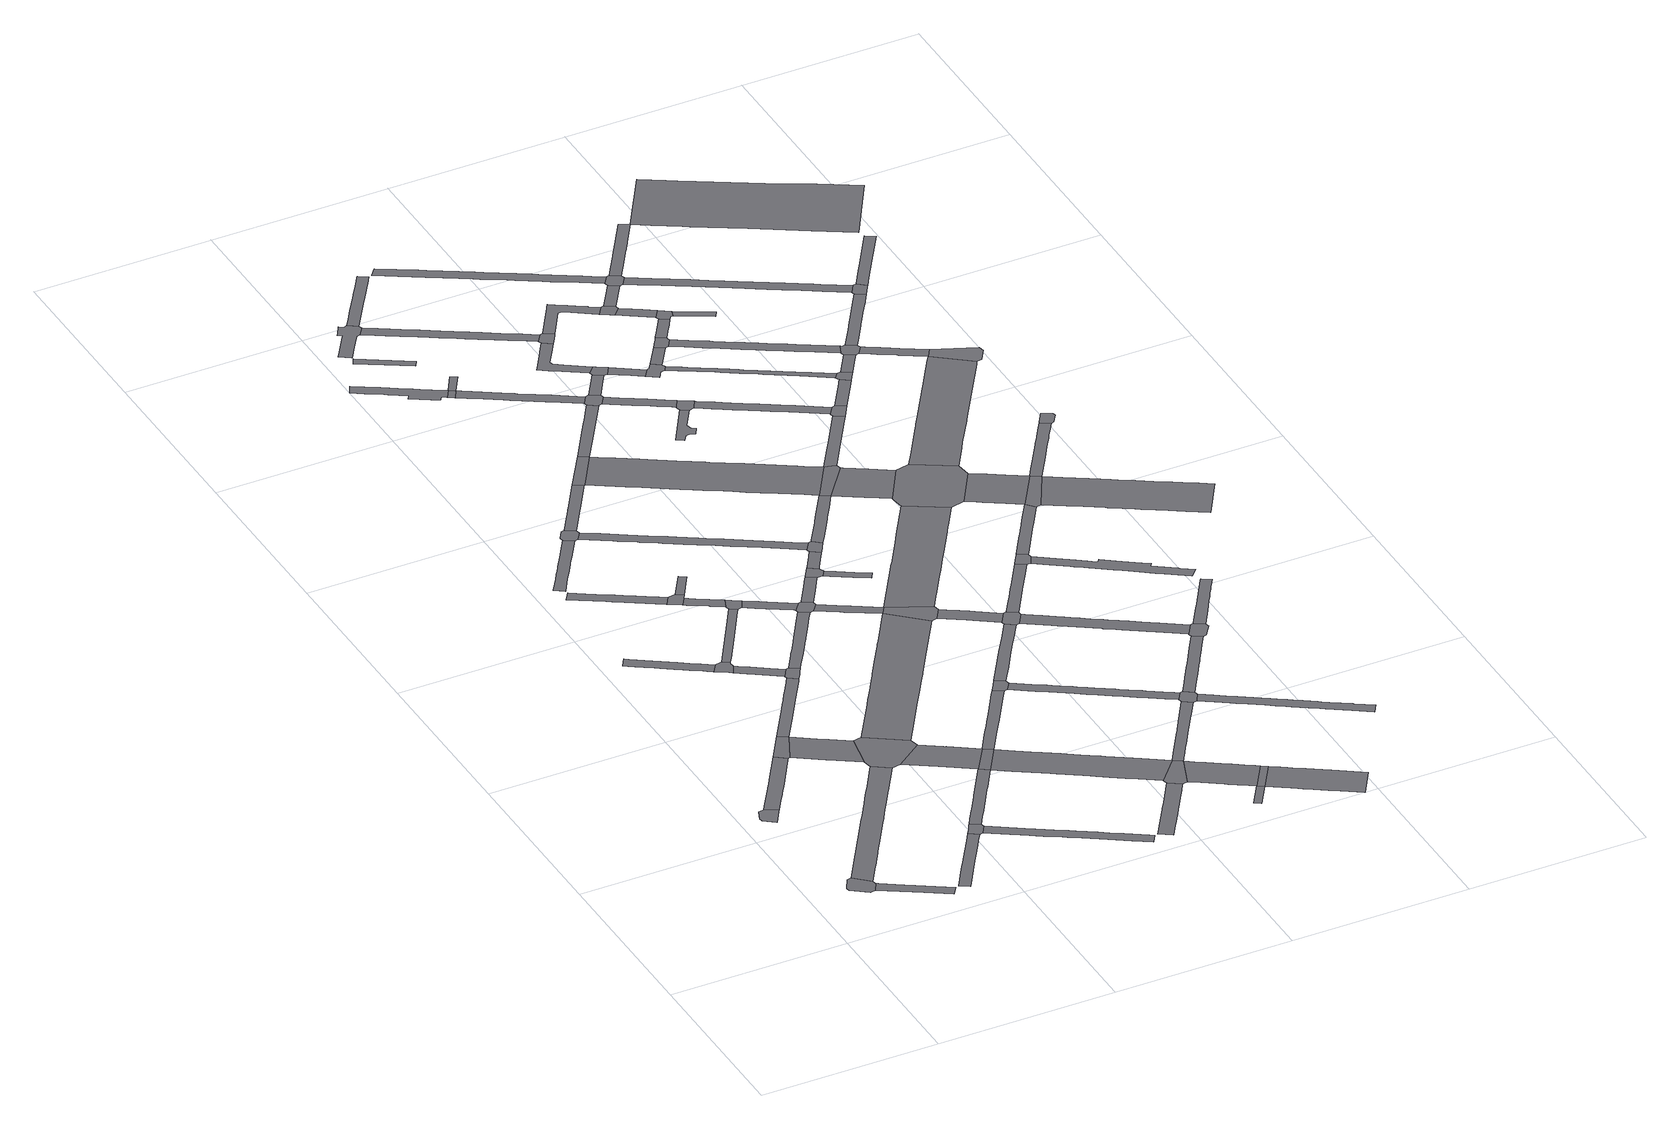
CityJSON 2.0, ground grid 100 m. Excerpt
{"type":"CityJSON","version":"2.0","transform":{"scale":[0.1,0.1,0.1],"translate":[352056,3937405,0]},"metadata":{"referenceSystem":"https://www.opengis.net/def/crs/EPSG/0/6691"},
"CityObjects":{
"road1":{"type":"Road","geometry":[{"type":"MultiSurface","lod":"1","boundaries":[[[0,1,2,3,4,5,6,7,8]]]}]},
"road2":{"type":"Road","geometry":[{"type":"MultiSurface","lod":"1","boundaries":[[[9,10,11,12,13,14,15]]]}]},
"road3":{"type":"Road","attributes":{"RoadStructureAttribute.sectionType":"1"},"geometry":[{"type":"MultiSurface","lod":"1","boundaries":[[[16,17,18,19,20,21,22,4,3,23,24,25]]]}]},
"road4":{"type":"Road","attributes":{"RoadStructureAttribute.sectionType":"1"},"geometry":[{"type":"MultiSurface","lod":"1","boundaries":[[[26,27,28,29,30,31,32,33,34,35,36,37,38,39,11,10]]]}]},
"road5":{"type":"Road","attributes":{"RoadStructureAttribute.sectionType":"1"},"geometry":[{"type":"MultiSurface","lod":"1","boundaries":[[[40,41,42,43,44,45,46,47,48,49,50,51,52,53,54,55,56,57,58,59,60,61,62,63,64,65,66,67,68,6,5]]]}]},
"road6":{"type":"Road","attributes":{"RoadStructureAttribute.sectionType":"1"},"geometry":[{"type":"MultiSurface","lod":"1","boundaries":[[[69,70,71,72,73,74,75,76,77,78,79,80,81]]]}]},
"road7":{"type":"Road","geometry":[{"type":"MultiSurface","lod":"1","boundaries":[[[32,31,82,83,84]]]}]},
"road8":{"type":"Road","attributes":{"RoadStructureAttribute.sectionType":"1"},"geometry":[{"type":"MultiSurface","lod":"1","boundaries":[[[85,86,87,88,89,90,91,92,93,94,95,96,97,98,99,100,101,102,103,104,105,106,107,108]]]}]},
"road9":{"type":"Road","attributes":{"RoadStructureAttribute.sectionType":"1"},"geometry":[{"type":"MultiSurface","lod":"1","boundaries":[[[82,109,110,111,112,113,114,83]]]}]},
"road10":{"type":"Road","geometry":[{"type":"MultiSurface","lod":"1","boundaries":[[[74,115,116,117,118,119,120,121,75]]]}]},
"road11":{"type":"Road","attributes":{"RoadStructureAttribute.sectionType":"1"},"geometry":[{"type":"MultiSurface","lod":"1","boundaries":[[[83,122,123,124,125,126,127,128,129,130,131,132,133,134,135,136,137,138,139,84]]]}]},
"road12":{"type":"Road","geometry":[{"type":"MultiSurface","lod":"1","boundaries":[[[140,108,107,141,142,143,144,145]]]}]},
"road13":{"type":"Road","attributes":{"RoadStructureAttribute.sectionType":"1"},"geometry":[{"type":"MultiSurface","lod":"1","boundaries":[[[146,147,148,149,150,151,152,153,154,155,156,157,158,159,160,161,162,163,164,165,166,167,168,169,170,171]]]}]},
"road14":{"type":"Road","attributes":{"RoadStructureAttribute.sectionType":"1"},"geometry":[{"type":"MultiSurface","lod":"1","boundaries":[[[172,173,174,175,176,177,178,179,180,181,182,183,184,185,186,187,188,189,190,191]]]}]},
"road15":{"type":"Road","geometry":[{"type":"MultiSurface","lod":"1","boundaries":[[[112,111,57,56,192,193,194,195]]]}]},
"road16":{"type":"Road","attributes":{"RoadStructureAttribute.sectionType":"1"},"geometry":[{"type":"MultiSurface","lod":"1","boundaries":[[[196,197,198,199,200,201,143,142,202,203,204]]]}]},
"road17":{"type":"Road","attributes":{"RoadStructureAttribute.sectionType":"1"},"geometry":[{"type":"MultiSurface","lod":"1","boundaries":[[[205,206,207,208,209,210,118,117,211,212,213,214,215,216,217]]]}]},
"road18":{"type":"Road","geometry":[{"type":"MultiSurface","lod":"1","boundaries":[[[130,129,218,219,220,221,196,204]]]}]},
"road19":{"type":"Road","attributes":{"RoadStructureAttribute.sectionType":"1"},"geometry":[{"type":"MultiSurface","lod":"1","boundaries":[[[222,223,224,225,226,227,228,140,145]]]}]},
"road20":{"type":"Road","attributes":{"RoadStructureAttribute.sectionType":"1"},"geometry":[{"type":"MultiSurface","lod":"1","boundaries":[[[229,230,231,232,233,234,235,236,237,238,239,240,116,115,241,242,243,244,245,246,247,248,249,250,251,252,253,254]]]}]},
"road21":{"type":"Road","attributes":{"RoadStructureAttribute.sectionType":"1"},"geometry":[{"type":"MultiSurface","lod":"1","boundaries":[[[255,256,257,193,192,258,217,259]]]}]},
"road22":{"type":"Road","geometry":[{"type":"MultiSurface","lod":"1","boundaries":[[[170,260,261,262,263,264,171]]]}]},
"road23":{"type":"Road","geometry":[{"type":"MultiSurface","lod":"1","boundaries":[[[265,266,267,172,191,268,269,270,271]]]}]},
"road24":{"type":"Road","attributes":{"RoadStructureAttribute.sectionType":"1"},"geometry":[{"type":"MultiSurface","lod":"1","boundaries":[[[261,272,273,274,275,276,277,278,279,280,281,282,283,284,285,262]]]}]},
"road25":{"type":"Road","attributes":{"RoadStructureAttribute.sectionType":"1"},"geometry":[{"type":"MultiSurface","lod":"1","boundaries":[[[263,286,287,288,264]]]}]},
"road26":{"type":"Road","geometry":[{"type":"MultiSurface","lod":"1","boundaries":[[[217,216,289,259]]]}]},
"road27":{"type":"Road","geometry":[{"type":"MultiSurface","lod":"1","boundaries":[[[290,278,277,226,225,291,292]]]}]},
"road28":{"type":"Road","attributes":{"RoadStructureAttribute.sectionType":"1"},"geometry":[{"type":"MultiSurface","lod":"1","boundaries":[[[293,294,295,296,297,298,299,221,220,300,301,302,303,304,305,306,307,308,309,310]]]}]},
"road29":{"type":"Road","attributes":{"RoadStructureAttribute.sectionType":"1"},"geometry":[{"type":"MultiSurface","lod":"1","boundaries":[[[311,312,313,314,315,316,317,318,319,320,321,322,323,324,325,326,327,328,329,330,331,332]]]}]},
"road30":{"type":"Road","attributes":{"RoadStructureAttribute.sectionType":"1"},"geometry":[{"type":"MultiSurface","lod":"1","boundaries":[[[291,333,334,335,336,337,338,339,340,341,342,343,344,345,346,347,292]]]}]},
"road31":{"type":"Road","attributes":{"RoadStructureAttribute.sectionType":"1"},"geometry":[{"type":"MultiSurface","lod":"1","boundaries":[[[194,348,349,350,351,352,353,354,355,356,357,358,359,360,361,362,363,364,365,366,367,368,369,370,371,372,373,195]]]}]},
"road32":{"type":"Road","geometry":[{"type":"MultiSurface","lod":"1","boundaries":[[[374,375,376,377,378,379,380,381,382,383,384,385,386,387,388]]]}]},
"road33":{"type":"Road","attributes":{"RoadStructureAttribute.sectionType":"1"},"geometry":[{"type":"MultiSurface","lod":"1","boundaries":[[[389,390,391,392]]]}]},
"road34":{"type":"Road","attributes":{"RoadStructureAttribute.sectionType":"1"},"geometry":[{"type":"MultiSurface","lod":"1","boundaries":[[[393,394,395,396,397,398,399,400,401,402,403,404,405,406,407,259,289]]]}]},
"road35":{"type":"Road","attributes":{"RoadStructureAttribute.sectionType":"1"},"geometry":[{"type":"MultiSurface","lod":"1","boundaries":[[[408,409,410,411,412,413,414,415,416,417,418,419,420,421,422,423,424,425,426,427,428,429,430,431,432,433,434,435,269,268,436,437,438,439,440,441,442,443,444,445,446,447,448,449,450,451,452,453,454,455,456,457,458,459,460,461]]]}]},
"road36":{"type":"Road","geometry":[{"type":"MultiSurface","lod":"1","boundaries":[[[342,341,462,310,309,463,464,465,466]]]}]},
"road37":{"type":"Road","geometry":[{"type":"MultiSurface","lod":"1","boundaries":[[[467,468,469,470,471]]]}]},
"road38":{"type":"Road","geometry":[{"type":"MultiSurface","lod":"1","boundaries":[[[322,472,473,323]]]}]},
"road39":{"type":"Road","attributes":{"RoadStructureAttribute.sectionType":"1"},"geometry":[{"type":"MultiSurface","lod":"1","boundaries":[[[216,474,475,476,477,478,479,480,481,482,483,484,485,486,487,488,489,490,491,492,493,494,495,496,497,498,499,500,501,289]]]}]},
"road40":{"type":"Road","attributes":{"RoadStructureAttribute.sectionType":"1"},"geometry":[{"type":"MultiSurface","lod":"1","boundaries":[[[502,503,504,505,506,507,508,509,510,511,512,513,514,515,516,517,518,519,520]]]}]},
"road41":{"type":"Road","attributes":{"RoadStructureAttribute.sectionType":"1"},"geometry":[{"type":"MultiSurface","lod":"1","boundaries":[[[473,521,522,323]]]}]},
"road42":{"type":"Road","attributes":{"RoadStructureAttribute.sectionType":"1"},"geometry":[{"type":"MultiSurface","lod":"1","boundaries":[[[465,523,524,525,526,527,528,529,466]]]}]},
"road43":{"type":"Road","attributes":{"RoadStructureAttribute.sectionType":"1"},"geometry":[{"type":"MultiSurface","lod":"1","boundaries":[[[530,531,532,533,464,463,534,535,536,537,356,538]]]}]},
"road44":{"type":"Road","geometry":[{"type":"MultiSurface","lod":"1","boundaries":[[[539,540,541,542,399,398,543]]]}]},
"road45":{"type":"Road","geometry":[{"type":"MultiSurface","lod":"1","boundaries":[[[544,526,525,545,546,547]]]}]},
"road46":{"type":"Road","attributes":{"RoadStructureAttribute.sectionType":"1"},"geometry":[{"type":"MultiSurface","lod":"1","boundaries":[[[548,549,550,551,552,553,554,555,380,379,556,557,558,559,560,561]]]}]},
"road47":{"type":"Road","attributes":{"RoadStructureAttribute.sectionType":"1"},"geometry":[{"type":"MultiSurface","lod":"1","boundaries":[[[472,562,563,564,565,566,567,568,569,570,571,572,573,574,575,576,577,578,579,580,581,582,583,473]]]}]},
"road48":{"type":"Road","attributes":{"RoadStructureAttribute.sectionType":"1"},"geometry":[{"type":"MultiSurface","lod":"1","boundaries":[[[584,585,586,587,588,589,590,591,467,471,592,593,594]]]}]},
"road49":{"type":"Road","attributes":{"RoadStructureAttribute.sectionType":"1"},"geometry":[{"type":"MultiSurface","lod":"1","boundaries":[[[595,596,597,598,599,600,601,602,603,604,605,606,607,608,609,610,611,471,470,469,612,613,614,615,616,617,265,271,618,619,620,621,470,622,623,624,625,626,627,628,629,630,631,632,633,634,635,636,637,638,639,640]]]}]},
"road50":{"type":"Road","attributes":{"RoadStructureAttribute.sectionType":"1"},"geometry":[{"type":"MultiSurface","lod":"1","boundaries":[[[641,642,643,644,645,646,647,648,649,544,547]]]}]},
"road51":{"type":"Road","geometry":[{"type":"MultiSurface","lod":"1","boundaries":[[[519,650,651,489,488,520]]]}]},
"road52":{"type":"Road","geometry":[{"type":"MultiSurface","lod":"1","boundaries":[[[356,355,652,653,654,538]]]}]},
"road53":{"type":"Road","attributes":{"RoadStructureAttribute.sectionType":"1"},"geometry":[{"type":"MultiSurface","lod":"1","boundaries":[[[655,656,657,658,659,660,546,545]]]}]},
"road54":{"type":"Road","attributes":{"RoadStructureAttribute.sectionType":"1"},"geometry":[{"type":"MultiSurface","lod":"1","boundaries":[[[661,662,663,664,665,666,667,668,669,670,671,672,673,674,675,676,378,377,677,678,679,680,681,682,683,684,685,686,687,688,689,690,691,692,693,694]]]}]},
"road55":{"type":"Road","geometry":[{"type":"MultiSurface","lod":"1","boundaries":[[[646,645,695,696,697,408,461]]]}]},
"road56":{"type":"Road","attributes":{"RoadStructureAttribute.sectionType":"1"},"geometry":[{"type":"MultiSurface","lod":"1","boundaries":[[[698,699,700,701,541,540,702,703,704,705,706,707,708,709,710,711,712,713,714]]]}]},
"road57":{"type":"Road","attributes":{"RoadStructureAttribute.sectionType":"1"},"geometry":[{"type":"MultiSurface","lod":"1","boundaries":[[[715,716,717,718]]]}]},
"road58":{"type":"Road","attributes":{"RoadStructureAttribute.sectionType":"1"},"geometry":[{"type":"MultiSurface","lod":"1","boundaries":[[[719,720,721,722,723,724,725,715,726,727,728,729,730,731,732,733,651,650]]]}]},
"road59":{"type":"Road","geometry":[{"type":"MultiSurface","lod":"1","boundaries":[[[734,735,736,737,738,573,572,584,594]]]}]},
"road60":{"type":"Road","attributes":{"RoadStructureAttribute.sectionType":"1"},"geometry":[{"type":"MultiSurface","lod":"1","boundaries":[[[739,740,741,742,743,744,745,746,747,748,749,750,751,752,753,754,755,756,757,758,759,760,539,543,761,762,763,764,765,766,767,768,769,770,771,772,773,774,775,776,777,778,779,780,781]]]}]},
"road61":{"type":"Road","attributes":{"RoadStructureAttribute.sectionType":"1"},"geometry":[{"type":"MultiSurface","lod":"1","boundaries":[[[782,783,784,785,786,787,653,652,788,789,790]]]}]},
"road62":{"type":"Road","attributes":{"RoadStructureAttribute.sectionType":"1"},"geometry":[{"type":"MultiSurface","lod":"1","boundaries":[[[791,792,793,794,697,696,795,796,797,798,799,800,801,640]]]}]},
"road63":{"type":"Road","attributes":{"RoadStructureAttribute.sectionType":"1"},"geometry":[{"type":"MultiSurface","lod":"1","boundaries":[[[802,803,804,805,738,737]]]}]},
"road64":{"type":"Road","attributes":{"RoadStructureAttribute.sectionType":"1"},"geometry":[{"type":"MultiSurface","lod":"1","boundaries":[[[806,807,808,809,810,811,812,813,814,815,489,651,816,817,818,819,820,821,822,823,824,825,826,827,828]]]}]},
"road65":{"type":"Road","attributes":{"RoadStructureAttribute.sectionType":"1"},"geometry":[{"type":"MultiSurface","lod":"1","boundaries":[[[829,830,831,832,833,834,835,836,837,838,839,840,841,842]]]}]},
"road66":{"type":"Road","geometry":[{"type":"MultiSurface","lod":"1","boundaries":[[[726,715,718,843]]]}]},
"road67":{"type":"Road","attributes":{"RoadStructureAttribute.sectionType":"1"},"geometry":[{"type":"MultiSurface","lod":"1","boundaries":[[[844,845,846,847,848,849,850,851,852,853,854,736,735,855,856,857,858,859,860,861]]]}]},
"road68":{"type":"Road","attributes":{"RoadStructureAttribute.sectionType":"1"},"geometry":[{"type":"MultiSurface","lod":"1","boundaries":[[[862,863,864,865,866,867,868,869,870,871]]]}]},
"road69":{"type":"Road","geometry":[{"type":"MultiSurface","lod":"1","boundaries":[[[714,713,872,873,874,875,782,790]]]}]},
"road70":{"type":"Road","geometry":[{"type":"MultiSurface","lod":"1","boundaries":[[[876,877,878,829,842,805,804,879,880]]]}]},
"road71":{"type":"Road","geometry":[{"type":"MultiSurface","lod":"1","boundaries":[[[693,835,834,881,882,883,884,694]]]}]},
"road72":{"type":"Road","attributes":{"RoadStructureAttribute.sectionType":"1"},"geometry":[{"type":"MultiSurface","lod":"1","boundaries":[[[654,885,886,887,888,889,890,891,892,893,894,895,896,897,898,899,900,901,902,903,904,905,538]]]}]},
"road73":{"type":"Road","attributes":{"RoadStructureAttribute.sectionType":"1"},"geometry":[{"type":"MultiSurface","lod":"1","boundaries":[[[906,907,908,909,910,911,912,913,914,915,916,917,918,919,920,921,922,843,718]]]}]},
"road74":{"type":"Road","attributes":{"RoadStructureAttribute.sectionType":"1"},"geometry":[{"type":"MultiSurface","lod":"1","boundaries":[[[923,880,879,924,925]]]}]},
"road75":{"type":"Road","geometry":[{"type":"MultiSurface","lod":"1","boundaries":[[[870,926,927,928,844,861,871]]]}]},
"road76":{"type":"Road","geometry":[{"type":"MultiSurface","lod":"1","boundaries":[[[780,806,828,929,930,931,932,781]]]}]},
"road77":{"type":"Road","geometry":[{"type":"MultiSurface","lod":"1","boundaries":[[[801,933,934,595,640]]]}]},
"road78":{"type":"Road","attributes":{"RoadStructureAttribute.sectionType":"1"},"geometry":[{"type":"MultiSurface","lod":"1","boundaries":[[[874,935,936,937,938,939,940,941,942,943,944,945,946,947,948,949,950,875]]]}]},
"road79":{"type":"Road","attributes":{"RoadStructureAttribute.sectionType":"1"},"geometry":[{"type":"MultiSurface","lod":"1","boundaries":[[[951,952,953,954,955,956,957,958,959,960,961,962,963,964,965,966,967,968,969,970,971,972,973,974,975,976,977,978,979,980,981,982,983,984,985,986,987,988,989,990]]]}]},
"road80":{"type":"Road","geometry":[{"type":"MultiSurface","lod":"1","boundaries":[[[991,992,993,923,925,994,995,996,997]]]}]},
"road81":{"type":"Road","attributes":{"RoadStructureAttribute.sectionType":"1"},"geometry":[{"type":"MultiSurface","lod":"1","boundaries":[[[998,999,1000,1001,1002,1003,1004,1005,1006,1007,884,883,1008,1009,1010,1011,1012]]]}]},
"road82":{"type":"Road","attributes":{"RoadStructureAttribute.sectionType":"1"},"geometry":[{"type":"MultiSurface","lod":"1","boundaries":[[[1013,1014,933,801,1015,1016,1017,1018]]]}]},
"road83":{"type":"Road","attributes":{"RoadStructureAttribute.sectionType":"1"},"geometry":[{"type":"MultiSurface","lod":"1","boundaries":[[[1019,1020,1021,1022,1023,1024,1025,1026,1027,1028,1029,1030,1031,1032,1033,1034,1035,1036,1037,1038,1039,873,872,1040,1041,1042,1043,1044,1045,1046,1047,1048,1049,1050,1051,1052,1053,1054,1055,1056,1057,1058,1059]]]}]},
"road84":{"type":"Road","attributes":{"RoadStructureAttribute.sectionType":"1"},"geometry":[{"type":"MultiSurface","lod":"1","boundaries":[[[1060,1061,1062,992,991,1063,1064,1065]]]}]},
"road85":{"type":"Road","attributes":{"RoadStructureAttribute.sectionType":"1"},"geometry":[{"type":"MultiSurface","lod":"1","boundaries":[[[1066,1067,1068,1069,1070,1071,1072,932,931,1073,1074,1075,1076,1077,1078,1079,1080,1081,1082,1083]]]}]},
"road86":{"type":"Road","attributes":{"RoadStructureAttribute.sectionType":"1"},"geometry":[{"type":"MultiSurface","lod":"1","boundaries":[[[1084,1085,1086,1087,1088,1089,1090,1091,1092,1093,1094,1095,1096,1097,1098,1099,1100,1101,1102,1103,1104,1105,1106,1107,1108,1109,1110,1111,1112,1113,1114,927,926]]]}]},
"road87":{"type":"Road","geometry":[{"type":"MultiSurface","lod":"1","boundaries":[[[941,1115,1116,1117,1118,1119,1120,1121,1122,1123,942]]]}]},
"road88":{"type":"Road","geometry":[{"type":"MultiSurface","lod":"1","boundaries":[[[1124,1125,1126,1127,1128,1129,1060,1065]]]}]},
"road89":{"type":"Road","geometry":[{"type":"MultiSurface","lod":"1","boundaries":[[[1130,998,1012,1131,1132,1133,1134,1135]]]}]},
"road90":{"type":"Road","attributes":{"RoadStructureAttribute.sectionType":"1"},"geometry":[{"type":"MultiSurface","lod":"1","boundaries":[[[934,1136,1137,1138,1139,1140,1141,1142,1143,1144,595]]]}]},
"road91":{"type":"Road","attributes":{"RoadStructureAttribute.sectionType":"1"},"geometry":[{"type":"MultiSurface","lod":"1","boundaries":[[[1145,1146,1147,1148,1149,1150,1151,1152,1153,1154,1155,1156,1157,1158,1159,1160,1161,1162,930,929,1163,1164,1165,1166,1167,1168,1169,1170,1171,1172,1173,1174,1175,1176]]]}]},
"road92":{"type":"Road","attributes":{"RoadStructureAttribute.sectionType":"1"},"geometry":[{"type":"MultiSurface","lod":"1","boundaries":[[[1177,1178,1179,1180,1134,1133,1181,1182]]]}]},
"road93":{"type":"Road","attributes":{"RoadStructureAttribute.sectionType":"1"},"geometry":[{"type":"MultiSurface","lod":"1","boundaries":[[[1183,1184,1127,1126,1185,1186,1187]]]}]},
"road94":{"type":"Road","geometry":[{"type":"MultiSurface","lod":"1","boundaries":[[[1017,1188,898,897,1189,1190,1191,1192,1018]]]}]},
"road95":{"type":"Road","attributes":{"RoadStructureAttribute.sectionType":"1"},"geometry":[{"type":"MultiSurface","lod":"1","boundaries":[[[1193,1194,1195,1130,1135]]]}]},
"road96":{"type":"Road","attributes":{"RoadStructureAttribute.sectionType":"1"},"geometry":[{"type":"MultiSurface","lod":"1","boundaries":[[[996,1196,1197,1198,1199,1200,1201,1202,1203,1204,1205,1206,1207,1208,1209,1210,1211,1212,1213,1214,1215,1216,1217,1218,1219,1220,1221,1222,1223,1224,1225,1226,1227,997]]]}]},
"road97":{"type":"Road","attributes":{"RoadStructureAttribute.sectionType":"1"},"geometry":[{"type":"MultiSurface","lod":"1","boundaries":[[[1228,1229,1230,1231,1232,1233,1234,1235,1236,1237,1238,1120,1119,1239,1240,1241,1242,1243]]]}]},
"road98":{"type":"Road","geometry":[{"type":"MultiSurface","lod":"1","boundaries":[[[1244,1245,1246,1177,1182,1183,1187]]]}]},
"road99":{"type":"Road","geometry":[{"type":"MultiSurface","lod":"1","boundaries":[[[1082,1247,1248,1249,1250,1251,1059,1058,1252,1083]]]}]},
"road100":{"type":"Road","geometry":[{"type":"MultiSurface","lod":"1","boundaries":[[[1253,972,971,1194,1193,1254,1255,1256]]]}]},
"road101":{"type":"Road","geometry":[{"type":"MultiSurface","lod":"1","boundaries":[[[1099,1098,1257,1140,1139,1258,1259]]]}]},
"road102":{"type":"Road","attributes":{"RoadStructureAttribute.sectionType":"1"},"geometry":[{"type":"MultiSurface","lod":"1","boundaries":[[[1260,1261,1262,1263,1264,1265,1266,1267,1268,1269,1270,1271,1272,1273,1274,1118,1117,1275,1276,1277,1278,1279,1280,1281,1282,1283,1284,1285,1286,1287,1288]]]}]},
"road103":{"type":"Road","attributes":{"RoadStructureAttribute.sectionType":"1"},"geometry":[{"type":"MultiSurface","lod":"1","boundaries":[[[1245,1289,1290,1291,1246]]]}]},
"road104":{"type":"Road","attributes":{"RoadStructureAttribute.sectionType":"1"},"geometry":[{"type":"MultiSurface","lod":"1","boundaries":[[[1292,1293,1294,1295,1296,1297,1298,1299,1300,1301,1302,1303,1304,1305,1306,1307,1308,1125,1124,1309,1310,1311,1312,1313,1314,1315,1316,1317,1318,1319,1320,1321,1322,1323,1324,1325,1326,1327,1328]]]}]},
"road105":{"type":"Road","attributes":{"RoadStructureAttribute.sectionType":"1"},"geometry":[{"type":"MultiSurface","lod":"1","boundaries":[[[1329,1330,1331,1332,1243,1333,1334,1335,1190,1189]]]}]},
"road106":{"type":"Road","attributes":{"RoadStructureAttribute.sectionType":"1"},"geometry":[{"type":"MultiSurface","lod":"1","boundaries":[[[1258,1336,1337,1338,1339,1340,1259]]]}]},
"road107":{"type":"Road","attributes":{"RoadStructureAttribute.sectionType":"1"},"geometry":[{"type":"MultiSurface","lod":"1","boundaries":[[[1341,1342,1343,1344,1345,1346,1347,1348,1349,1350,1351,1352,1353,1354,1355,1356,1357,1251,1250]]]}]},
"road108":{"type":"Road","attributes":{"RoadStructureAttribute.sectionType":"1"},"geometry":[{"type":"MultiSurface","lod":"1","boundaries":[[[1358,1359,1360,1361,1362,1363,1364,1365,1366,1367,1368,1369,1370,1371,1372,1373,1374,1375,1376,1377,1253,1256]]]}]},
"road109":{"type":"Road","geometry":[{"type":"MultiSurface","lod":"1","boundaries":[[[1242,1378,1379,1333,1243]]]}]},
"road110":{"type":"Road","geometry":[{"type":"MultiSurface","lod":"1","boundaries":[[[1380,1211,1210,1338,1337,1381,1382,1383]]]}]},
"road111":{"type":"Road","attributes":{"RoadStructureAttribute.sectionType":"1"},"geometry":[{"type":"MultiSurface","lod":"1","boundaries":[[[1384,1383,1382,1385,1386,1387,1388]]]}]},
"road112":{"type":"Road","attributes":{"RoadStructureAttribute.sectionType":"1"},"geometry":[{"type":"MultiSurface","lod":"1","boundaries":[[[1389,1390,1391,1392,1393,1394,1395,1396,1397,1398,1399,1400,1401,1192,1191,1402,1403,1404,1405,1406,1407,1408,1409,1410]]]}]},
"road113":{"type":"Road","attributes":{"RoadStructureAttribute.sectionType":"1"},"geometry":[{"type":"MultiSurface","lod":"1","boundaries":[[[1254,1411,1412,1413,1414,1415,1416,1417,1418,1419,1420,1421,1422,1423,1424,1425,1426,1427,1428,1429,1430,1431,1432,1433,1434,1435,1436,1437,1438,1439,1440,1441,1442,1443,1444,1445,1446,1447,1448,1449,1450,1451,1452,1255]]]}]},
"road114":{"type":"Road","geometry":[{"type":"MultiSurface","lod":"1","boundaries":[[[1453,1454,1455,1456,1457,1292,1328,1384,1388,1458]]]}]},
"road115":{"type":"Road","attributes":{"RoadStructureAttribute.sectionType":"1"},"geometry":[{"type":"MultiSurface","lod":"1","boundaries":[[[1459,1460,1461,1462,1463,1464,1465,1466,1333,1379,1467,1468,1469,1470,1471,1472,1473,1474,1475]]]}]},
"road116":{"type":"Road","attributes":{"RoadStructureAttribute.sectionType":"1"},"geometry":[{"type":"MultiSurface","lod":"1","boundaries":[[[1476,1477,1478,1479,1480,1481,1482,1483,1484,1485,1486,1487,1488,1489,1490,1491,1492,1379,1378,1493,1494,1495,1496,1497,1498,1499,1500,1501,1502,1503,1504,1505,1506]]]}]},
"road117":{"type":"Road","attributes":{"RoadStructureAttribute.sectionType":"1"},"geometry":[{"type":"MultiSurface","lod":"1","boundaries":[[[1507,1508,1509,1510,1389,1511,1512,1513,1514,1515,1453,1458]]]}]},
"road118":{"type":"Road","attributes":{"RoadStructureAttribute.sectionType":"1"},"geometry":[{"type":"MultiSurface","lod":"1","boundaries":[[[1516,1517,1518,1519,1520,1455,1454,1521,1522,1523,1524,1525,1526,1527,1528]]]}]},
"road119":{"type":"Road","geometry":[{"type":"MultiSurface","lod":"1","boundaries":[[[1529,1530,1531,1532,1533,1459,1475]]]}]},
"road120":{"type":"Road","geometry":[{"type":"MultiSurface","lod":"1","boundaries":[[[1534,1535,1511,1389,1410,1536]]]}]},
"road121":{"type":"Road","geometry":[{"type":"MultiSurface","lod":"1","boundaries":[[[1431,1430,1516,1528,1537,1538,1539]]]}]},
"road122":{"type":"Road","attributes":{"function":"2","RoadStructureAttribute.sectionType":"1"},"geometry":[{"type":"MultiSurface","lod":"1","boundaries":[[[1365,1540,1541,1542,1543,1544,1545,1546,1547,1548,1549,1550,1551,1552,1553,1554,1555,1556,1557,1558,1559,1560,1561,1562,1563,1564,1565,1566]]]}]},
"road123":{"type":"Road","attributes":{"RoadStructureAttribute.sectionType":"1"},"geometry":[{"type":"MultiSurface","lod":"1","boundaries":[[[1538,1567,1568,1569,1570,1571,1572,1573,1539]]]}]}
},
"vertices":[
[220,425,0],[223,412,0],[313,348,0],[342,355,0],[370,408,0],[365,430,0],[282,506,0],[257,501,0],[219,434,0],
[227,1192,0],[237,1207,0],[169,1244,0],[136,1238,0],[112,1181,0],[116,1162,0],[178,1116,0],
[712,194,0],[540,302,0],[536,305,0],[532,307,0],[453,356,0],[381,402,0],[380,402,0],[502,254,0],[507,251,0],[678,144,0],
[280,1274,0],[313,1325,0],[331,1353,0],[349,1380,0],[475,1576,0],[485,1593,0],[426,1640,0],[313,1466,0],[293,1435,0],[287,1425,0],[286,1424,0],[269,1399,0],[257,1380,0],[184,1268,0],
[435,539,0],[440,545,0],[489,622,0],[499,638,0],[504,646,0],[510,655,0],[548,714,0],[632,844,0],[646,866,0],[648,870,0],[655,881,0],[710,967,0],[734,1003,0],[774,1066,0],[791,1093,0],[800,1106,0],[912,1280,0],[820,1341,0],[806,1320,0],[724,1191,0],[694,1145,0],[679,1122,0],[665,1100,0],[640,1061,0],[631,1047,0],[582,970,0],[554,928,0],[537,901,0],[398,684,0],
[783,167,0],[905,357,0],[930,395,0],[979,473,0],[1001,507,0],[1034,557,0],[984,589,0],[964,558,0],[909,472,0],[860,396,0],[855,391,0],[808,321,0],[731,198,0],
[495,1596,0],[574,1759,0],[524,1793,0],
[475,2537,0],[453,2552,0],[376,2603,0],[272,2672,0],[206,2716,0],[197,2723,0],[152,2752,0],[119,2702,0],[142,2686,0],[165,2672,0],[172,2666,0],[210,2641,0],[212,2640,0],[254,2612,0],[260,2608,0],[277,2596,0],[337,2557,0],[344,2552,0],[402,2513,0],[459,2476,0],[475,2465,0],[487,2457,0],[503,2447,0],[536,2497,0],
[649,1495,0],[654,1491,0],[809,1390,0],[847,1580,0],[742,1649,0],[722,1662,0],
[1053,562,0],[1086,612,0],[1081,632,0],[1029,662,0],[1021,649,0],[1012,633,0],[1002,617,0],
[680,1923,0],[709,1970,0],[722,1988,0],[754,2038,0],[804,2116,0],[843,2177,0],[845,2180,0],[855,2196,0],[805,2230,0],[783,2195,0],[769,2174,0],[741,2131,0],[723,2103,0],[698,2063,0],[676,2029,0],[659,2002,0],[656,1998,0],[656,1997,0],
[577,2505,0],[568,2404,0],[585,2393,0],[612,2447,0],[610,2473,0],[615,2482,0],
[559,3160,0],[552,3165,0],[551,3166,0],[518,3185,0],[504,3194,0],[461,3221,0],[405,3255,0],[370,3277,0],[364,3281,0],[343,3293,0],[336,3298,0],[334,3299,0],[244,3355,0],[170,3402,0],[136,3352,0],[190,3318,0],[194,3316,0],[307,3245,0],[332,3230,0],[341,3224,0],[475,3142,0],[482,3137,0],[486,3134,0],[518,3114,0],[566,3085,0],[597,3137,0],
[359,3828,0],[332,3787,0],[277,3701,0],[264,3682,0],[253,3665,0],[245,3653,0],[209,3598,0],[193,3574,0],[190,3569,0],[170,3538,0],[114,3453,0],[166,3421,0],[222,3509,0],[223,3511,0],[251,3552,0],[294,3618,0],[301,3629,0],[331,3674,0],[356,3713,0],[411,3797,0],
[961,1290,0],[1116,1403,0],[1106,1453,0],[896,1589,0],
[833,2300,0],[766,2344,0],[682,2400,0],[661,2414,0],[631,2434,0],[630,2434,0],[643,2353,0],[649,2350,0],[801,2249,0],
[1166,876,0],[1161,868,0],[1158,862,0],[1099,769,0],[1091,759,0],[1052,698,0],[1115,685,0],[1148,736,0],[1212,836,0],[1246,889,0],[1261,912,0],[1342,1039,0],[1292,1072,0],
[876,2230,0],[885,2245,0],[903,2273,0],[853,2304,0],
[634,2511,0],[736,2677,0],[831,2831,0],[863,2884,0],[824,2906,0],[767,2813,0],[698,2701,0],
[1789,162,0],[1680,232,0],[1678,233,0],[1620,270,0],[1571,302,0],[1477,363,0],[1448,381,0],[1435,389,0],[1434,389,0],[1424,396,0],[1304,471,0],[1259,501,0],[1170,487,0],[1175,484,0],[1215,458,0],[1226,451,0],[1281,413,0],[1312,391,0],[1325,383,0],[1394,343,0],[1416,330,0],[1477,291,0],[1588,219,0],[1689,154,0],[1780,96,0],[1813,147,0],
[1239,1323,0],[1236,1324,0],[1226,1331,0],[1124,1183,0],[1390,1224,0],
[589,3071,0],[633,3043,0],[665,3094,0],[682,3121,0],[644,3145,0],
[407,3903,0],[387,3899,0],[355,3848,0],[430,3801,0],[464,3848,0],[463,3852,0],[458,3872,0],
[650,3032,0],[692,3007,0],[747,2974,0],[752,2970,0],[778,2955,0],[819,2929,0],[842,2985,0],[830,2993,0],[775,3027,0],[772,3028,0],[714,3063,0],[684,3082,0],[683,3083,0],[674,3089,0],
[750,3228,0],[766,3254,0],[729,3277,0],
[1440,1191,0],
[899,2950,0],[887,2887,0],[914,2941,0],
[1077,2655,0],[980,2503,0],[978,2499,0],[934,2430,0],[927,2420,0],[920,2410,0],[914,2400,0],[922,2304,0],[953,2351,0],[963,2366,0],[1019,2452,0],[1028,2466,0],[1032,2472,0],[1066,2525,0],[1105,2586,0],[1143,2646,0],[1173,2692,0],[1120,2722,0],
[2,5477,0],[67,5437,0],[87,5425,0],[151,5385,0],[167,5375,0],[172,5372,0],[257,5320,0],[242,5297,0],[341,5237,0],[382,5212,0],[395,5235,0],[421,5219,0],[452,5270,0],[382,5313,0],[370,5321,0],[363,5325,0],[302,5363,0],[236,5404,0],[199,5426,0],[162,5449,0],[93,5491,0],[30,5530,0],
[913,2871,0],[945,2851,0],[952,2847,0],[959,2843,0],[967,2838,0],[974,2833,0],[991,2822,0],[1111,2747,0],[1118,2743,0],[1156,2791,0],[1021,2874,0],[1005,2884,0],[1000,2887,0],[988,2895,0],[956,2915,0],
[1173,1557,0],[1289,1737,0],[1351,1832,0],[1393,1897,0],[1428,1952,0],[1432,1957,0],[1534,2116,0],[1683,2348,0],[1493,2516,0],[1359,2307,0],[1355,2301,0],[1342,2281,0],[1335,2271,0],[1261,2156,0],[1216,2086,0],[1201,2062,0],[1190,2044,0],[1186,2039,0],[1184,2035,0],[1182,2031,0],[1142,1969,0],[1137,1961,0],[1100,1904,0],[1078,1871,0],[1040,1812,0],[1026,1791,0],
[156,5748,0],[209,5826,0],[263,5907,0],[283,5914,0],[319,5962,0],[314,5982,0],[263,6014,0],[244,6007,0],[219,6022,0],[188,5971,0],[180,5959,0],[204,5945,0],[195,5932,0],[133,5840,0],[98,5787,0],
[409,5540,0],[429,5574,0],[155,5736,0],[137,5700,0],
[1525,1323,0],[1562,1379,0],[1584,1413,0],[1598,1434,0],[1687,1573,0],[1722,1628,0],[1672,1660,0],[1651,1629,0],[1571,1504,0],[1532,1445,0],[1519,1425,0],[1500,1394,0],[1482,1367,0],[1457,1328,0],[1441,1303,0],
[1445,3244,0],[1414,3263,0],[1300,3334,0],[1295,3337,0],[1279,3347,0],[1254,3363,0],[1209,3392,0],[1165,3418,0],[1139,3433,0],[1124,3443,0],[1115,3448,0],[1083,3468,0],[1058,3484,0],[1038,3496,0],[975,3535,0],[965,3541,0],[964,3542,0],[925,3566,0],[880,3594,0],[844,3616,0],[834,3623,0],[809,3637,0],[757,3670,0],[671,3723,0],[667,3726,0],[632,3747,0],[553,3795,0],[503,3825,0],[583,3706,0],[585,3705,0],[601,3695,0],[618,3685,0],[687,3643,0],[697,3636,0],[729,3617,0],[777,3587,0],[795,3575,0],[842,3546,0],[874,3527,0],[884,3520,0],[903,3508,0],[907,3506,0],[942,3484,0],[1022,3435,0],[1087,3396,0],[1089,3395,0],[1091,3393,0],[1109,3381,0],[1159,3351,0],[1161,3349,0],[1222,3312,0],[1260,3288,0],[1263,3286,0],[1412,3193,0],
[1122,2724,0],[1193,2697,0],[1231,2744,0],[1227,2763,0],[1175,2795,0],
[766,4456,0],[765,4455,0],[628,4244,0],[680,4213,0],[816,4423,0],
[455,5198,0],[486,5250,0],
[1434,978,0],[1559,897,0],[1567,892,0],[1571,889,0],[1623,855,0],[1697,807,0],[1710,798,0],[1735,782,0],[1742,777,0],[1788,745,0],[1845,707,0],[1913,662,0],[1945,642,0],[1969,626,0],[2071,559,0],[2193,698,0],[2063,782,0],[2026,806,0],[1911,882,0],[1891,895,0],[1882,901,0],[1805,951,0],[1801,954,0],[1722,1006,0],[1642,1058,0],[1638,1060,0],[1629,1066,0],[1528,1133,0],
[1985,383,0],[1956,342,0],[1950,332,0],[1936,309,0],[1884,229,0],[1842,166,0],[1832,151,0],[1900,107,0],[1942,174,0],[1963,205,0],[2016,287,0],[2025,301,0],[2032,313,0],[2077,382,0],[2078,382,0],[2114,438,0],[2137,474,0],[2145,487,0],[2076,530,0],
[550,5355,0],[516,5376,0],
[1283,2852,0],[1338,2939,0],[1347,2950,0],[1295,2983,0],[1286,2969,0],[1268,2940,0],[1250,2913,0],
[1382,2650,0],[1370,2657,0],[1366,2660,0],[1363,2662,0],[1309,2626,0],[1326,2615,0],[1332,2610,0],[1338,2607,0],[1523,2562,0],
[1775,1682,0],[1770,1702,0],[1720,1735,0],[1696,1698,0],[1742,1632,0],
[1338,3050,0],[1377,2950,0],[1401,2988,0],[1390,3016,0],
[500,6365,0],[471,6322,0],[458,6304,0],[428,6259,0],[401,6220,0],[390,6204,0],[334,6122,0],[295,6061,0],[424,6147,0],[434,6162,0],[445,6178,0],[540,6319,0],[558,6347,0],[508,6377,0],
[481,5182,0],[508,5165,0],[526,5154,0],[535,5149,0],[664,5069,0],[685,5057,0],[692,5052,0],[694,5051,0],[845,4958,0],[862,4948,0],[1009,4857,0],[1042,4907,0],[895,4998,0],[827,5040,0],[820,5044,0],[750,5087,0],[738,5094,0],[715,5109,0],[681,5130,0],[554,5208,0],[541,5216,0],[509,5236,0],
[1014,4838,0],[1002,4819,0],[975,4779,0],[954,4745,0],[943,4729,0],[922,4696,0],[893,4652,0],[881,4633,0],[892,4538,0],[945,4621,0],[1064,4805,0],
[1823,3805,0],[1736,3858,0],[1726,3864,0],[1708,3875,0],[1523,3989,0],[1481,4015,0],[1397,4066,0],[1329,4107,0],[1312,4118,0],[1295,4128,0],[1253,4155,0],[1232,4167,0],[1065,4270,0],[1030,4292,0],[977,4325,0],[926,4356,0],[891,4377,0],[513,4067,0],[506,4056,0],[506,4055,0],[499,4044,0],[434,3945,0],[419,3922,0],[482,3908,0],[557,4024,0],[565,4036,0],[679,4213,0],[857,4105,0],[890,4085,0],[929,4061,0],[967,4037,0],[1045,3989,0],[1090,3961,0],[1135,3934,0],[1147,3927,0],[1189,3901,0],[1278,3847,0],[1287,3841,0],[1289,3840,0],[1348,3802,0],[1374,3786,0],[1396,3772,0],[1437,3747,0],[1458,3734,0],[1626,3632,0],[1687,3595,0],
[1398,3028,0],[1430,3082,0],[1438,3094,0],[1441,3099,0],[1467,3140,0],[1417,3174,0],[1391,3133,0],[1361,3086,0],[1344,3059,0],
[2175,493,0],[2239,665,0],
[1715,2357,0],[1758,2423,0],[1753,2456,0],
[1410,2930,0],[1508,2870,0],[1587,2821,0],[1610,2860,0],[1532,2907,0],[1453,2956,0],
[1013,5545,0],[918,5602,0],[838,5650,0],[784,5683,0],[770,5691,0],[763,5695,0],[746,5706,0],[715,5724,0],[713,5725,0],[659,5758,0],[571,5811,0],[544,5827,0],[518,5843,0],[488,5861,0],[440,5889,0],[390,5920,0],[350,5874,0],[367,5864,0],[389,5850,0],[396,5846,0],[458,5809,0],[463,5806,0],[536,5762,0],[545,5757,0],[628,5707,0],[668,5682,0],[738,5640,0],[795,5606,0],[808,5598,0],[925,5528,0],[930,5525,0],[1006,5479,0],[1055,5450,0],[1087,5500,0],
[1470,3144,0],[1512,3211,0],[1465,3248,0],
[1925,2050,0],[1857,1947,0],[1843,1925,0],[1747,1777,0],[1808,1759,0],[1815,1770,0],[1822,1782,0],[1824,1784,0],[1825,1785,0],[1892,1890,0],[1893,1892,0],[1909,1916,0],[1959,1993,0],[1978,2022,0],[1981,2026,0],[2044,2122,0],[1994,2156,0],
[2468,301,0],[2385,173,0],[2419,151,0],[2501,279,0],
[2234,454,0],[2331,389,0],[2333,388,0],[2347,379,0],[2347,378,0],[2387,353,0],[2405,342,0],[2565,451,0],[2544,465,0],[2525,477,0],[2445,531,0],[2398,562,0],[2335,602,0],[2333,604,0],[2287,634,0],
[1066,4808,0],[1086,4813,0],[1119,4863,0],[1114,4882,0],[1062,4912,0],
[2477,1226,0],[2428,1258,0],[2355,1305,0],[2344,1312,0],[2343,1313,0],[2342,1314,0],[2323,1327,0],[2242,1379,0],[2228,1388,0],[2137,1447,0],[2133,1449,0],[2108,1466,0],[2063,1495,0],[2046,1506,0],[2043,1508,0],[2027,1518,0],[2026,1519,0],[1959,1563,0],[1957,1564,0],[1937,1577,0],[1936,1577,0],[1870,1620,0],[1831,1574,0],[1843,1566,0],[1844,1566,0],[1863,1553,0],[1921,1516,0],[2027,1447,0],[2078,1414,0],[2086,1408,0],[2096,1402,0],[2188,1342,0],[2204,1332,0],[2206,1330,0],[2292,1274,0],[2310,1263,0],[2314,1260,0],[2325,1253,0],[2341,1242,0],[2343,1241,0],[2411,1197,0],[2468,1160,0],[2500,1211,0],
[2034,2243,0],[1913,2322,0],[1890,2337,0],[1885,2340,0],[1847,2365,0],[1793,2400,0],[1842,2273,0],[1870,2254,0],[1990,2175,0],
[1580,3429,0],[1562,3396,0],[1557,3388,0],[1471,3258,0],[1544,3260,0],[1596,3339,0],[1628,3387,0],[1630,3394,0],[1634,3401,0],[1682,3475,0],[1738,3563,0],
[1165,4962,0],[1180,4985,0],[1210,5031,0],[1159,5063,0],
[2473,1140,0],[2454,1109,0],[2424,1062,0],[2376,985,0],[2357,954,0],[2340,928,0],[2339,926,0],[2337,923,0],[2327,907,0],[2243,776,0],[2246,674,0],[2255,688,0],[2280,727,0],[2302,763,0],[2325,799,0],[2336,816,0],[2337,818,0],[2338,819,0],[2388,897,0],[2398,913,0],[2444,985,0],[2464,1015,0],[2523,1106,0],
[1196,5125,0],[1071,5208,0],[1026,5239,0],[1021,5258,0],[1082,5350,0],[1112,5396,0],[1060,5431,0],[1017,5361,0],[998,5331,0],[943,5246,0],[932,5229,0],[982,5196,0],[1000,5184,0],[1156,5083,0],
[2599,429,0],
[1436,4668,0],[1421,4677,0],[1346,4722,0],[1346,4723,0],[1317,4740,0],[1308,4746,0],[1274,4767,0],[1250,4782,0],[1234,4792,0],[1224,4798,0],[1150,4844,0],[1121,4791,0],[1217,4732,0],[1226,4727,0],[1296,4683,0],[1324,4666,0],[1389,4626,0],[1404,4616,0],
[1271,4359,0],[1309,4335,0],[1330,4368,0],[1359,4375,0],[1384,4360,0],[1410,4403,0],[1385,4418,0],[1378,4447,0],[1450,4563,0],[1411,4587,0],
[2064,2127,0],[2108,2194,0],[2104,2213,0],[2053,2247,0],
[1250,5092,0],[1244,5096,0],[1209,5117,0],[1230,5034,0],[1262,5084,0],
[1136,5436,0],[1152,5461,0],[1159,5472,0],[1107,5504,0],
[1801,2531,0],[1809,2543,0],[1895,2677,0],[1928,2728,0],[1944,2753,0],[1977,2805,0],[2015,2863,0],[2083,2969,0],[2113,3016,0],[2115,3018,0],[2132,3045,0],[2154,3079,0],[2229,3195,0],[2012,3321,0],[1875,3109,0],[1835,3047,0],[1778,2958,0],[1747,2909,0],[1739,2896,0],[1732,2886,0],[1593,2670,0],
[2576,230,0],[2582,226,0],[2642,187,0],[2665,172,0],[2678,164,0],[2771,102,0],[2789,91,0],[2926,0,0],[3022,153,0],[2864,256,0],[2791,304,0],[2757,326,0],[2698,362,0],[2678,374,0],[2678,375,0],[2675,380,0],[2650,396,0],
[1424,4979,0],[1333,4969,0],[1391,4930,0],
[1479,4570,0],[1509,4623,0],[1499,4629,0],
[2543,1110,0],[2574,1162,0],[2569,1181,0],[2520,1215,0],
[1893,3761,0],[1886,3790,0],
[2213,2384,0],[2214,2385,0],[2224,2401,0],[2238,2422,0],[2265,2465,0],[2290,2503,0],[2334,2572,0],[2283,2604,0],[2268,2580,0],[2241,2537,0],[2211,2491,0],[2197,2471,0],[2183,2448,0],[2162,2416,0],[2126,2359,0],[2104,2326,0],
[578,6353,0],[692,6286,0],[811,6215,0],[818,6211,0],[957,6128,0],[965,6123,0],[989,6109,0],[1017,6092,0],[1020,6090,0],[1047,6074,0],[1060,6066,0],[1164,6005,0],[1165,6004,0],[1199,5984,0],[1257,5949,0],[1271,5941,0],[1280,5936,0],[1353,5892,0],[1391,5869,0],[1478,5818,0],[1586,5753,0],[1619,5803,0],[1596,5817,0],[1516,5865,0],[1509,5869,0],[1446,5907,0],[1421,5921,0],[1381,5946,0],[1325,5979,0],[1310,5988,0],[1297,5996,0],[1271,6011,0],[1258,6019,0],[1230,6036,0],[1223,6040,0],[1087,6121,0],[1052,6142,0],[840,6267,0],[806,6288,0],[614,6399,0],
[1513,4983,0],[1464,5015,0],[1443,4984,0],[1453,4889,0],[1480,4931,0],[1501,4931,0],[1520,4962,0],
[1471,5576,0],[1419,5609,0],[1416,5611,0],[1363,5646,0],[1329,5668,0],[1309,5680,0],[1245,5722,0],[1208,5663,0],[1153,5577,0],[1151,5573,0],[1189,5521,0],[1255,5628,0],[1275,5630,0],[1318,5602,0],[1437,5524,0],
[2013,3688,0],[1904,3755,0],[1883,3474,0],[1894,3467,0],[2001,3401,0],[2132,3615,0],
[2690,1807,0],[2650,1833,0],[2645,1837,0],[2615,1857,0],[2590,1873,0],[2561,1893,0],[2520,1920,0],[2473,1951,0],[2454,1964,0],[2446,1969,0],[2400,1999,0],[2355,2029,0],[2352,2031,0],[2350,2032,0],[2315,2056,0],[2291,2072,0],[2283,2077,0],[2224,2116,0],[2198,2134,0],[2157,2161,0],[2124,2183,0],[2201,2036,0],[2227,2019,0],[2250,2004,0],[2270,1989,0],[2341,1942,0],[2349,1937,0],[2351,1936,0],[2375,1920,0],[2378,1918,0],[2414,1894,0],[2417,1892,0],[2434,1881,0],[2472,1856,0],[2498,1839,0],[2531,1817,0],[2569,1791,0],[2601,1770,0],[2608,1766,0],[2778,1652,0],[2820,1721,0],
[1548,5140,0],[1546,5137,0],[1487,5050,0],[1519,4992,0],[1592,5103,0],[1595,5108,0],
[2725,1543,0],[2666,1448,0],[2654,1429,0],[2649,1421,0],[2646,1416,0],[2583,1315,0],[2562,1283,0],[2619,1260,0],[2656,1318,0],[2697,1385,0],[2705,1397,0],[2715,1412,0],[2716,1414,0],[2727,1431,0],[2772,1504,0],[2792,1535,0],[2833,1601,0],[2782,1633,0],
[1489,4565,0],[1558,4521,0],[1561,4520,0],[1595,4499,0],[1606,4492,0],[1639,4472,0],[1647,4467,0],[1716,4424,0],[1724,4420,0],[1728,4417,0],[1730,4416,0],[1811,4366,0],[1819,4361,0],[1891,4317,0],[2066,4208,0],[2099,4259,0],[1943,4356,0],[1929,4364,0],[1923,4368,0],[1836,4422,0],[1819,4432,0],[1789,4450,0],[1761,4467,0],[1716,4495,0],[1712,4497,0],[1708,4500,0],[1629,4549,0],[1597,4569,0],[1591,4572,0],[1576,4581,0],[1517,4618,0],
[2354,2576,0],[2357,2574,0],[2359,2573,0],[2386,2628,0],[2382,2647,0],[2331,2679,0],[2325,2670,0],[2325,2669,0],[2300,2630,0],
[1615,5113,0],[1647,5163,0],[1642,5183,0],[1594,5213,0],[1583,5196,0],[1560,5159,0],
[1490,5579,0],[1451,5515,0],[1484,5496,0],[1504,5484,0],[1545,5529,0],[1543,5549,0],
[2002,3970,0],[2042,4033,0],[2097,4118,0],[2123,4158,0],[2070,4188,0],[1982,4052,0],[1954,4008,0],[1951,4003,0],[1903,3929,0],
[3326,665,0],[3234,726,0],[3230,729,0],[3180,762,0],[3167,770,0],[3097,816,0],[3082,826,0],[3018,868,0],[3003,878,0],[3001,879,0],[2953,911,0],[2910,940,0],[2881,959,0],[2877,961,0],[2742,1050,0],[2721,1064,0],[2719,1065,0],[2642,1117,0],[2620,1059,0],[2685,1016,0],[2711,999,0],[2761,966,0],[2833,918,0],[2876,890,0],[2921,860,0],[2924,858,0],[2945,844,0],[3016,798,0],[3064,766,0],[3087,751,0],[3200,678,0],[3294,614,0],
[1711,5422,0],[1648,5463,0],[1626,5476,0],[1604,5491,0],[1570,5441,0],[1678,5371,0],
[1683,5352,0],[1616,5247,0],[1675,5234,0],[1705,5279,0],[1731,5320,0],
[2002,3383,0],[2308,3214,0],[2441,3426,0],[2429,3505,0],[2212,3630,0],
[1643,5703,0],[1591,5733,0],[1540,5654,0],
[1561,4898,0],[1566,4895,0],[1572,4892,0],[1643,4849,0],[1655,4842,0],[1721,4803,0],[1744,4789,0],[1827,4737,0],[1844,4726,0],[1856,4719,0],[1907,4687,0],[1927,4675,0],[1977,4644,0],[2085,4576,0],[2236,4483,0],[2258,4513,0],[2149,4580,0],[2079,4622,0],[2025,4655,0],[2020,4658,0],[1973,4687,0],[1916,4721,0],[1857,4757,0],[1836,4770,0],[1796,4794,0],[1745,4826,0],[1672,4870,0],[1669,4871,0],[1616,4904,0],[1592,4919,0],[1580,4926,0],[1541,4949,0],
[2544,3011,0],[2542,3008,0],[2519,2973,0],[2492,2931,0],[2469,2896,0],[2453,2870,0],[2446,2859,0],[2422,2821,0],[2420,2818,0],[2361,2726,0],[2359,2723,0],[2390,2660,0],[2503,2837,0],[2537,2890,0],[2611,3004,0],[2570,3052,0],
[1746,5342,0],[1759,5343,0],[1772,5381,0],
[2853,1605,0],[2900,1670,0],[2895,1689,0],[2894,1693,0],[2840,1725,0],[2778,1651,0],
[1639,5808,0],[1662,5707,0],[1696,5757,0],[1691,5777,0],
[2066,4205,0],[2172,4233,0],[2119,4263,0],
[3004,2192,0],[2998,2196,0],[2996,2197,0],[2910,2258,0],[2901,2264,0],[2883,2277,0],[2895,2294,0],[2883,2303,0],[2773,2381,0],[2678,2449,0],[2665,2431,0],[2658,2435,0],[2621,2462,0],[2572,2496,0],[2490,2554,0],[2437,2518,0],[2524,2456,0],[2538,2447,0],[2560,2431,0],[2600,2403,0],[2602,2402,0],[2703,2330,0],[2709,2326,0],[2739,2305,0],[2788,2270,0],[2876,2208,0],[2886,2202,0],[3028,2101,0],[3071,2145,0],
[1824,5307,0],[1950,5240,0],[1969,5276,0],
[2382,4722,0],[2193,4836,0],[2156,4858,0],[2153,4860,0],[2118,4881,0],[2067,4911,0],[2032,4933,0],[1992,4956,0],[1974,4968,0],[1938,4989,0],[1835,5051,0],[1819,5061,0],[1810,5066,0],[1783,5082,0],[1729,5115,0],[1724,5117,0],[1682,5143,0],[1686,5070,0],[1690,5068,0],[1763,5024,0],[1780,5013,0],[1787,5009,0],[1842,4977,0],[1888,4949,0],[1890,4948,0],[1917,4931,0],[1930,4923,0],[1961,4905,0],[1995,4884,0],[2001,4880,0],[2037,4859,0],[2047,4853,0],[2115,4812,0],[2124,4807,0],[2162,4784,0],[2249,4732,0],[2360,4665,0],
[2364,3179,0],[2366,3178,0],[2390,3164,0],[2490,3102,0],[2707,3265,0],[2602,3328,0],[2522,3376,0],
[2279,4400,0],[2296,4427,0],[2245,4460,0],[2228,4433,0],[2225,4427,0],
[2957,1794,0],[3001,1866,0],[3011,1883,0],[3022,1900,0],[3038,1926,0],[3058,1959,0],[3063,1967,0],[3069,1976,0],[3069,1977,0],[3075,1986,0],[3103,2030,0],[3055,2062,0],[3046,2048,0],[2952,1901,0],[2922,1852,0],[2915,1842,0],[2858,1752,0],
[1756,5877,0],[1802,5949,0],[1805,5953,0],[1809,5959,0],[1847,6017,0],[1852,6025,0],[1897,6095,0],[1940,6162,0],[1885,6187,0],[1804,6063,0],[1801,6058,0],[1790,6040,0],[1763,5999,0],[1759,5994,0],[1753,5984,0],[1751,5980,0],[1716,5926,0],[1712,5921,0],[1704,5909,0],[1669,5854,0],
[2639,3010,0],[2759,3231,0],
[2277,4516,0],[2325,4473,0],[2333,4484,0],[2282,4516,0],
[2366,4645,0],[2339,4493,0],[2380,4558,0],[2382,4561,0],[2418,4615,0],
[2736,4439,0],[2717,4410,0],[2648,4303,0],[2618,4256,0],[2591,4216,0],[2577,4194,0],[2442,3985,0],[2405,3929,0],[2400,3920,0],[2374,3881,0],[2372,3878,0],[2303,3770,0],[2260,3704,0],[2513,3635,0],[2541,3680,0],[2647,3842,0],[2654,3852,0],[2722,3958,0],[2801,4080,0],[2894,4223,0],[2919,4262,0],[2933,4285,0],
[1728,5669,0],[1764,5648,0],[1832,5608,0],[1834,5606,0],[1894,5571,0],[1902,5566,0],[1906,5564,0],[2082,5459,0],[2140,5424,0],[2149,5419,0],[2239,5366,0],[2288,5336,0],[2299,5330,0],[2353,5298,0],[2365,5291,0],[2389,5277,0],[2391,5275,0],[2485,5219,0],[2528,5194,0],[2654,5119,0],[2687,5169,0],[2545,5254,0],[2516,5271,0],[2449,5310,0],[2412,5332,0],[2392,5344,0],[2390,5346,0],[2186,5467,0],[2182,5469,0],[2131,5500,0],[2120,5507,0],[2060,5542,0],[2021,5566,0],[2011,5572,0],[1984,5588,0],[1944,5611,0],[1920,5625,0],[1917,5627,0],[1894,5641,0],[1891,5642,0],[1871,5654,0],[1815,5687,0],
[2471,4670,0],[2465,4689,0],[2413,4719,0],[2394,4715,0],[2384,4721,0],[2438,4619,0],
[2964,3660,0],[2939,3622,0],[2897,3558,0],[2894,3553,0],[2862,3503,0],[2856,3494,0],[2776,3373,0],[2739,3316,0],[2850,3372,0],[2884,3427,0],[2913,3471,0],[2945,3520,0],[2955,3536,0],[2956,3538,0],[2975,3568,0],[3001,3607,0],[3015,3629,0],
[3434,2820,0],[3407,2836,0],[3362,2863,0],[3319,2889,0],[3237,2939,0],[3160,2985,0],[3133,3001,0],[3123,3007,0],[3084,3031,0],[3054,3050,0],[3027,3066,0],[3010,3076,0],[2994,3086,0],[2961,3107,0],[2931,3125,0],[2902,3143,0],[2892,3149,0],[2750,2943,0],[2825,2897,0],[2918,2840,0],[2927,2834,0],[2929,2833,0],[2992,2794,0],[2997,2791,0],[3018,2778,0],[3070,2746,0],[3135,2706,0],[3151,2696,0],[3264,2626,0],[3368,2563,0],[3501,2776,0],
[2492,4586,0],[2517,4571,0],[2603,4519,0],[2609,4515,0],[2768,4490,0],[2639,4568,0],[2601,4591,0],[2558,4617,0],[2490,4658,0],
[2659,5099,0],[2606,5018,0],[2534,4907,0],[2524,4892,0],[2486,4832,0],[2489,4725,0],[2558,4832,0],[2566,4845,0],[2575,4859,0],[2621,4930,0],[2674,5011,0],[2676,5015,0],[2710,5067,0],
[3034,3634,0],[3068,3684,0],[3063,3704,0],[3010,3732,0],[2968,3667,0],
[3007,4360,0],[3001,4389,0],[2964,4292,0],
[2743,5119,0],[2755,5137,0],[2707,5174,0],
[2028,6106,0],[2164,6024,0],[2166,6022,0],[2197,6004,0],[2198,6003,0],[2215,5994,0],[2275,5959,0],[2298,5945,0],[2362,5909,0],[2373,5903,0],[2396,5891,0],[2398,5890,0],[2412,5882,0],[2451,5859,0],[2725,5695,0],[2928,5573,0],[3142,5929,0],[3007,6010,0],[2968,6033,0],[2935,6051,0],[2817,6113,0],[2781,6132,0],[2404,6349,0],[2402,6351,0],[2324,6395,0],[2276,6425,0],[2151,6502,0],
[2788,5190,0],[2871,5318,0],[2936,5419,0],[2988,5501,0],[2938,5533,0],[2820,5350,0],[2756,5250,0]
]}
